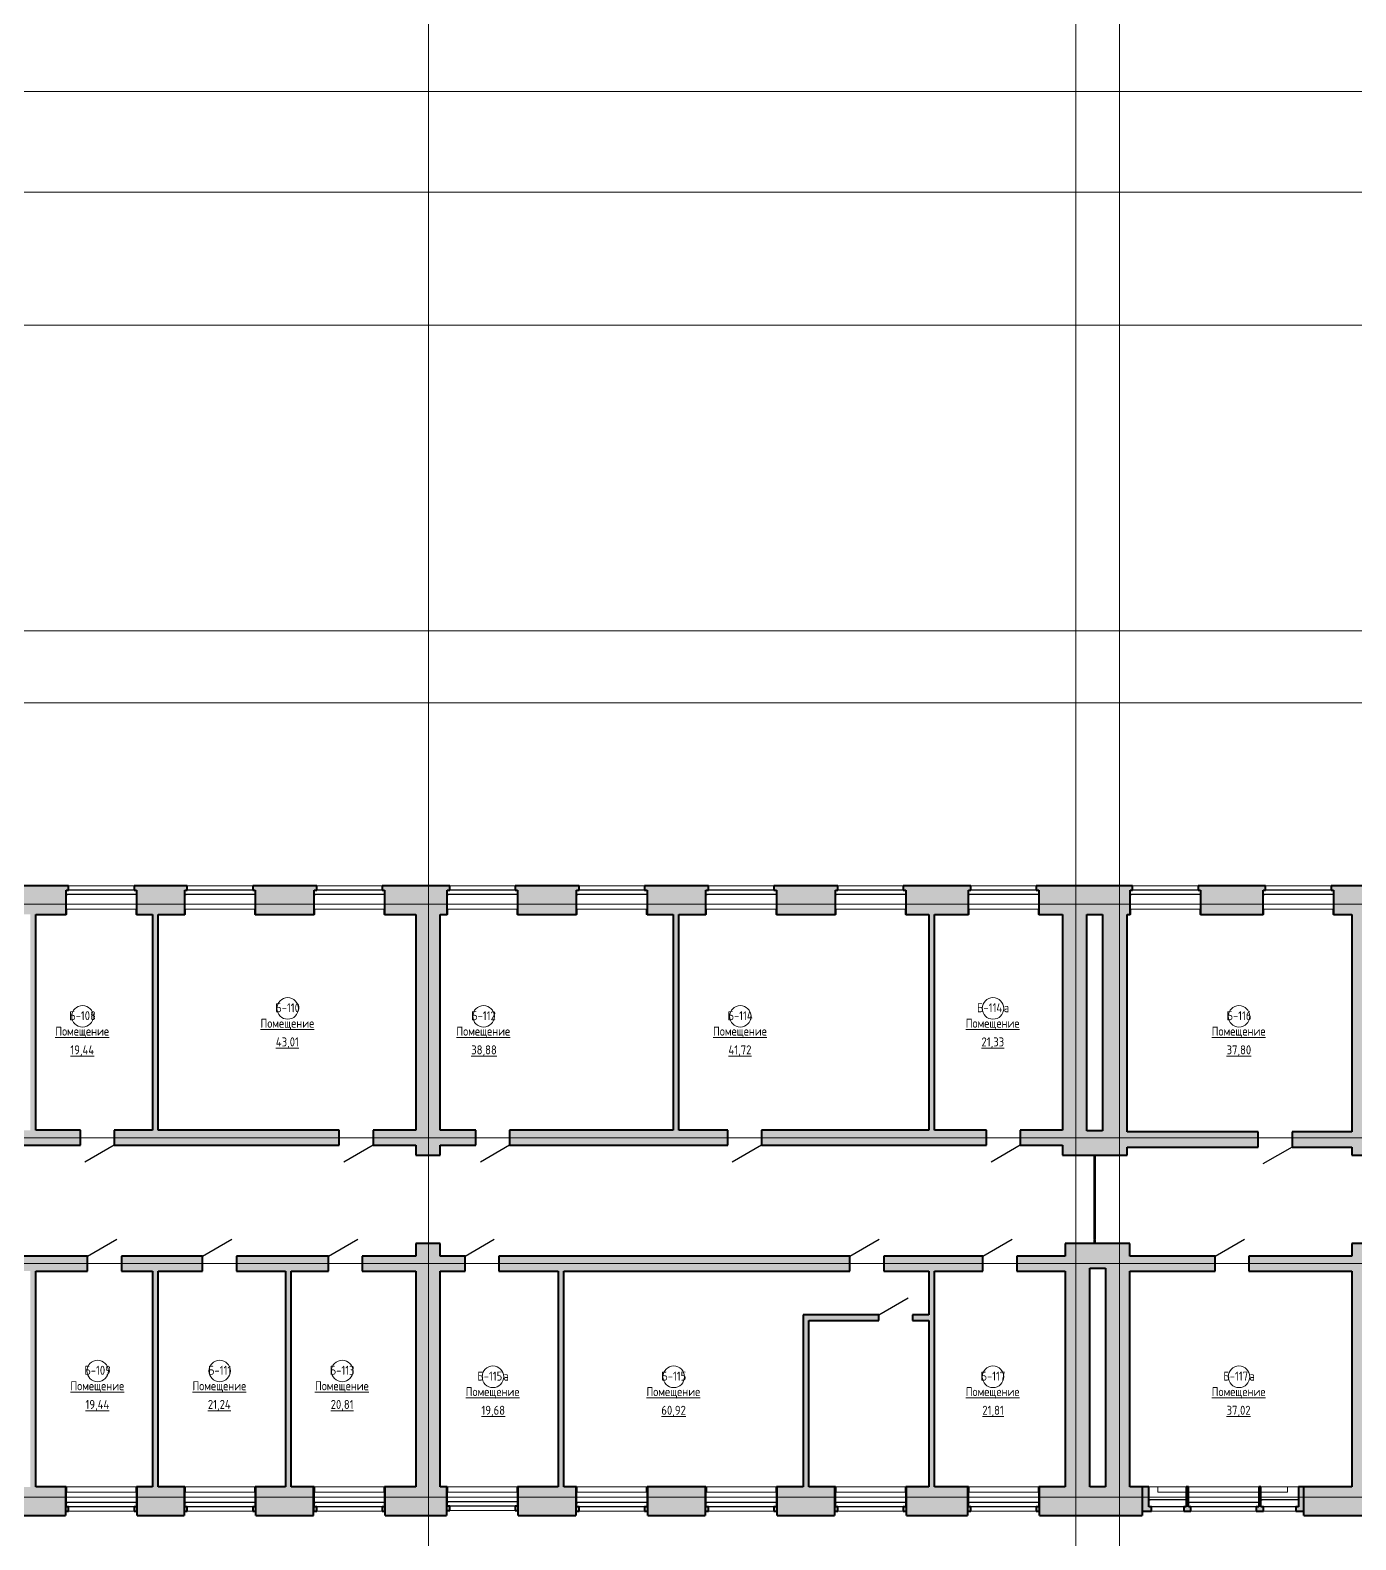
# Model space of a CAD drawing. Header units: millimetres. Extents: x -13853 to 411335, y -23261 to 161252.
# Drawn here: x 26251 to 63129, y 2102 to 44091 of the extents above; entities that cross this region are included whole.
import ezdxf

# ---------------------------------------------------------------- set-up
doc = ezdxf.new("R2010")
doc.units = ezdxf.units.MM
doc.linetypes.add('ADSK_Линия сетки', pattern=[21, 12, -3, 3, -3])
for name, color, linetype, lineweight in [('Двери', 7, 'Continuous', 18), ('Каркас_Импост', 7, 'Continuous', 30), ('Марки помещений', 7, 'Continuous', 18), ('Окна', 7, 'Continuous', 18), ('Оси', 7, 'Continuous', 9), ('Остекление', 7, 'Continuous', 30), ('Панель', 7, 'Continuous', 30), ('Стены', 7, 'Continuous', 18), ('Стены разрез', 7, 'Continuous', 40)]:
    doc.layers.add(name, color=color, linetype=linetype, lineweight=lineweight)
doc.styles.add('GOST Common_1', font='GOST Common.ttf', dxfattribs={"width": 0.9, "height": 250})

# ---------------------------------------------------------------- blocks, each defined once
blk = doc.blocks.new('ИРНИТУ-Окно-ГОСТ23166-99_4_2_Створки - 1920 x 2350-934199-001_Весь этаж')
at = {"layer": 'Каркас_Импост'}
for p, q in [((-1018.1, 220), (941.9, 220)), ((-1018.1, 220), (-1018.1, 100)), ((-1018.1, 220), (-983.1, 220)), ((-1018.1, 100), (941.9, 100)), ((-1018.1, 100), (-983.1, 100)), ((941.9, 220), (906.9, 220)), ((941.9, 100), (906.9, 100)), ((941.9, 220), (941.9, 100))]:
    blk.add_line(p, q, dxfattribs=at)
blk = doc.blocks.new('ИРНИТУ-Окно-ГОСТ23166-99_4_2_Створки - 1920 x 2350-287669-001_Весь этаж')
at = {"layer": 'Каркас_Импост'}
for p, q in [((-1018.1, 210), (941.9, 210)), ((-1018.1, 210), (-1018.1, 90)), ((-1018.1, 210), (-983.1, 210)), ((-1018.1, 90), (941.9, 90)), ((-1018.1, 90), (-983.1, 90)), ((941.9, 210), (906.9, 210)), ((941.9, 90), (906.9, 90)), ((941.9, 210), (941.9, 90))]:
    blk.add_line(p, q, dxfattribs=at)
blk = doc.blocks.new('ИРНИТУ-Окно-ГОСТ23166-99_2_1_Створка - 1000 x 2350-1081117-001_Весь этаж')
at = {"layer": 'Каркас_Импост'}
for p, q in [((-1018.1, 220), (21.9, 220)), ((-1018.1, 220), (-1018.1, 20)), ((-1018.1, 220), (-983.1, 220)), ((-1018.1, 20), (21.9, 20)), ((-1018.1, 20), (-983.1, 20)), ((21.9, 220), (-13.1, 220)), ((21.9, 20), (-13.1, 20)), ((21.9, 220), (21.9, 20))]:
    blk.add_line(p, q, dxfattribs=at)
blk = doc.blocks.new('ИРНИТУ_Дверь_Однопольная_ДеревяннаяВнутренняя_филенчатая - 900х2080 без верха-1341253-001_Весь этаж')
at = {"layer": 'Панель'}
blk.add_line((-470, 210), (344, 680), dxfattribs=at)
blk = doc.blocks.new('ИРНИТУ_Дверь_Однопольная_ДеревяннаяВнутренняя_филенчатая - 900х2080 без верха-1341261-001_Весь этаж')
at = {"layer": 'Панель'}
blk.add_line((-470, 80), (344, 550), dxfattribs=at)
blk = doc.blocks.new('ИРНИТУ-Окно-ГОСТ23166-99_4_2_Створки - 1920 x 2350-415137-001_Весь этаж')
at = {"layer": 'Каркас_Импост'}
for p, q in [((-1018.1, -160), (941.9, -160)), ((-1018.1, -280), (-1018.1, -160)), ((-1018.1, -160), (-983.1, -160)), ((-1018.1, -280), (941.9, -280)), ((-1018.1, -280), (-983.1, -280)), ((941.9, -160), (906.9, -160)), ((941.9, -280), (906.9, -280)), ((941.9, -280), (941.9, -160))]:
    blk.add_line(p, q, dxfattribs=at)
blk = doc.blocks.new('Противодымная перегородка Тип2 - Противодымная перегородка Тип2-1192279-001_Весь этаж')
at = {"layer": 'Каркас_Импост'}
for p, q in [((-1128, 25), (-1228, 25)), ((-1228, 25), (-1228, -25)), ((-1128, 10), (-1128, 25)), ((-1018, 25), (-1118, 25)), ((-1118, 25), (-1118, 10)), ((-1018, 10), (-1018, 25)), ((-5, 25), (-105, 25)), ((-105, 25), (-105, 10)), ((-5, -25), (-5, 25)), ((105, 25), (5, 25)), ((5, 25), (5, -25)), ((105, 10), (105, 25)), ((1118, 25), (1018, 25)), ((1018, 25), (1018, 10)), ((1118, 10), (1118, 25)), ((1228, 25), (1128, 25)), ((1128, 25), (1128, 10)), ((1228, -25), (1228, 25)), ((-1228, -25), (-1128, -25)), ((-1128, -25), (-1128, -10)), ((-1118, -10), (-1118, -25)), ((-1118, -25), (-1018, -25)), ((-1018, -25), (-1018, -10)), ((-105, -10), (-105, -25)), ((-105, -25), (-5, -25)), ((5, -25), (105, -25)), ((105, -25), (105, -10)), ((1018, -10), (1018, -25)), ((1018, -25), (1118, -25)), ((1118, -25), (1118, -10)), ((1128, -10), (1128, -25)), ((1128, -25), (1228, -25))]:
    blk.add_line(p, q, dxfattribs=at)
at = {"layer": 'Каркас_Импост', "lineweight": 18}
for p, q in [((-1018, 25), (-105, 25)), ((105, 25), (1018, 25)), ((-105, -25), (-1018, -25)), ((1018, -25), (105, -25))]:
    blk.add_line(p, q, dxfattribs=at)
at = {"layer": 'Остекление', "lineweight": 18}
for p, q in [((-1128, 10), (-50, 10)), ((-1128, 10), (-1128, -10)), ((-50, -10), (-50, 10)), ((50, 10), (1128, 10)), ((50, 10), (50, -10)), ((1128, -10), (1128, 10)), ((-50, -10), (-1128, -10)), ((1128, -10), (50, -10))]:
    blk.add_line(p, q, dxfattribs=at)
blk = doc.blocks.new('ADSK_Марка_Помещение - Номер Имя Площадь Площадь проемов-115235-001_Весь этаж')
at = {"layer": 'Марки помещений'}
blk.add_circle((0, 0), 3, dxfattribs=at)

msp = doc.modelspace()

# ---------------------------------------------------------------- hatches: boundary and pattern name
at = {"layer": 'Стены'}
h = msp.add_hatch(color=256, dxfattribs=at)
h.paths.add_polyline_path([(90341, 19495), (91001, 19495), (91001, 20175), (91071, 20175), (91071, 20295), (90271, 20295), (90271, 20175), (90341, 20175)], flags=0)
h.paths.add_polyline_path([(84741, 19495), (85251, 19495), (85251, 20175), (85321, 20175), (85321, 20295), (83641, 20295), (83641, 20175), (83711, 20175), (83711, 19495), (84581, 19495)], flags=0)
h.paths.add_polyline_path([(100866, 19495), (100866, 20295), (98016, 20295), (98016, 20175), (98086, 20175), (98086, 19495), (100206, 19495)], flags=0)
h.paths.add_polyline_path([(95346, 19495), (95346, 20175), (95416, 20175), (95416, 20295), (91971, 20295), (91971, 20175), (92041, 20175), (92041, 19495)], flags=0)
h.paths.add_polyline_path([(89301, 19495), (89301, 20175), (89371, 20175), (89371, 20295), (87141, 20295), (87141, 20175), (87211, 20175), (87211, 19495), (88601, 19495)], flags=0)
h.paths.add_polyline_path([(97046, 19495), (97046, 20175), (97116, 20175), (97116, 20295), (96316, 20295), (96316, 20175), (96386, 20175), (96386, 19495)], flags=0)
h.paths.add_polyline_path([(60551, 19495), (60551, 20175), (60621, 20175), (60621, 20295), (58741, 20295), (58741, 20175), (58811, 20175), (58811, 19495)], flags=0)
h.paths.add_polyline_path([(70651, 19495), (70651, 20175), (70721, 20175), (70721, 20295), (68941, 20295), (68941, 20175), (69011, 20175), (69011, 19495), (70054, 19495)], flags=0)
h.paths.add_polyline_path([(81696, 19495), (81751, 19495), (81751, 20175), (81821, 20175), (81821, 20295), (79941, 20295), (79941, 20175), (80011, 20175), (80011, 19495), (81016, 19495)], flags=0)
h.paths.add_polyline_path([(67051, 19495), (67051, 20175), (67121, 20175), (67121, 20295), (65541, 20295), (65541, 20175), (65611, 20175), (65611, 19495)], flags=0)
h.paths.add_polyline_path([(76311, 19495), (78051, 19495), (78051, 20175), (78121, 20175), (78121, 20295), (76241, 20295), (76241, 20175), (76311, 20175)], flags=0)
h.paths.add_polyline_path([(63651, 19495), (63651, 20175), (63721, 20175), (63721, 20295), (62441, 20295), (62441, 20175), (62511, 20175), (62511, 19495), (63016, 19495)], flags=0)
h.paths.add_polyline_path([(74351, 19495), (74351, 20175), (74421, 20175), (74421, 20295), (72541, 20295), (72541, 20175), (72611, 20175), (72611, 19495)], flags=0)
h.paths.add_polyline_path([(44138, 19495), (45051, 19495), (45051, 20175), (45121, 20175), (45121, 20295), (43341, 20295), (43341, 20175), (43411, 20175), (43411, 19495)], flags=0)
h.paths.add_polyline_path([(47011, 19495), (48651, 19495), (48651, 20175), (48721, 20175), (48721, 20295), (46941, 20295), (46941, 20175), (47011, 20175)], flags=0)
h.paths.add_polyline_path([(56766, 19495), (56851, 19495), (56851, 20175), (56921, 20175), (56921, 20295), (54241, 20295), (54241, 20175), (54311, 20175), (54311, 19495), (56086, 19495)], flags=0)
h.paths.add_polyline_path([(51251, 19495), (52351, 19495), (52351, 20175), (52421, 20175), (52421, 20295), (50541, 20295), (50541, 20175), (50611, 20175), (50611, 19495)], flags=0)
h.paths.add_polyline_path([(41451, 19495), (41451, 20175), (41521, 20175), (41521, 20295), (39741, 20295), (39741, 20175), (39811, 20175), (39811, 19495)], flags=0)
h.paths.add_polyline_path([(32511, 19495), (34151, 19495), (34151, 20175), (34221, 20175), (34221, 20295), (32441, 20295), (32441, 20175), (32511, 20175)], flags=0)
h.paths.add_polyline_path([(36978, 19495), (37851, 19495), (37851, 20175), (37921, 20175), (37921, 20295), (36041, 20295), (36041, 20175), (36111, 20175), (36111, 19495), (36298, 19495)], flags=0)
h.paths.add_polyline_path([(26251, 19495), (27251, 19495), (27251, 20175), (27321, 20175), (27321, 20295), (25641, 20295), (25641, 20175), (25711, 20175), (25711, 19495)], flags=0)
h.paths.add_polyline_path([(23639, 19495), (23751, 19495), (23751, 20175), (23821, 20175), (23821, 20295), (22241, 20295), (22241, 20175), (22311, 20175), (22311, 19495), (22801, 19495)], flags=0)
h.paths.add_polyline_path([(30551, 19495), (30551, 20175), (30621, 20175), (30621, 20295), (29141, 20295), (29141, 20175), (29211, 20175), (29211, 19495), (29811, 19495)], flags=0)
h.paths.add_polyline_path([(18626, 19495), (20351, 19495), (20351, 20175), (20421, 20175), (20421, 20295), (18626, 20295), (18626, 20135)], flags=0)
for points in [[(26251, 13495), (26411, 13495), (26411, 19495), (26251, 19495), (26251, 17027)], [(29651, 13495), (29811, 13495), (29811, 19495), (29651, 19495), (29651, 17027)], [(37658, 12796), (37658, 19495), (36978, 19495), (36978, 12796)], [(44138, 13495), (44298, 13495), (44298, 19495), (44138, 19495), (44138, 17027)], [(51251, 13495), (51411, 13495), (51411, 19495), (51251, 19495), (51251, 17027)], [(55646, 13476), (55646, 19495), (54966, 19495), (54966, 13476)], [(56086, 13476), (56766, 13476), (56766, 19495), (56086, 19495), (56086, 17027)], [(63016, 12796), (63696, 12796), (63696, 19495), (63016, 19495), (63016, 13027)], [(56766, 12796), (56766, 13476), (54966, 13476), (54966, 12796)], [(37658, 3575), (37658, 10340), (36978, 10340), (36978, 3575)], [(55046, 9660), (56846, 9660), (56846, 10340), (55046, 10340), (55046, 9995)], [(63016, 3575), (63651, 3575), (63651, 4035), (63696, 4035), (63696, 10340), (63016, 10340), (63016, 4593)], [(55046, 3575), (55726, 3575), (55726, 9660), (55046, 9660), (55046, 4593)], [(56846, 3575), (56846, 9660), (56166, 9660), (56166, 3575)], [(26251, 3575), (26411, 3575), (26411, 9575), (26251, 9575), (26251, 4593)], [(29651, 3575), (29811, 3575), (29811, 9575), (29651, 9575), (29651, 4593)], [(33351, 3575), (33511, 3575), (33511, 9575), (33351, 9575), (33351, 4593)], [(40938, 3575), (41098, 3575), (41098, 9575), (40938, 9575), (40938, 4593)], [(51411, 3575), (51411, 9575), (51251, 9575), (51251, 3575)], [(47751, 3575), (47911, 3575), (47911, 8200), (47751, 8200), (47751, 4593)]]:
    msp.add_hatch(color=256, dxfattribs=at).paths.add_polyline_path(points, flags=0)
h = msp.add_hatch(color=256, dxfattribs=at)
h.paths.add_polyline_path([(36298, 13075), (36978, 13075), (36978, 13495), (35788, 13495), (35788, 13075)], flags=0)
h.paths.add_polyline_path([(27648, 13075), (27648, 13495), (25188, 13495), (25188, 13075)], flags=0)
h.paths.add_polyline_path([(28588, 13075), (34848, 13075), (34848, 13495), (28588, 13495)], flags=0)
h.paths.add_polyline_path([(21791, 13075), (24248, 13075), (24248, 13495), (21791, 13495)], flags=0)
h.paths.add_polyline_path([(20851, 13075), (20851, 13495), (19651, 13495), (19651, 13075)], flags=0)
h = msp.add_hatch(color=256, dxfattribs=at)
h.paths.add_polyline_path([(46596, 13075), (52856, 13075), (52856, 13495), (46596, 13495)], flags=0)
h.paths.add_polyline_path([(54966, 13075), (54966, 13495), (53796, 13495), (53796, 13075)], flags=0)
h.paths.add_polyline_path([(45656, 13075), (45656, 13495), (39588, 13495), (39588, 13075), (44737, 13075)], flags=0)
h.paths.add_polyline_path([(38648, 13075), (38648, 13495), (37658, 13495), (37658, 13075)], flags=0)
h = msp.add_hatch(color=256, dxfattribs=at)
h.paths.add_polyline_path([(61356, 13027), (63016, 13027), (63016, 13447), (61356, 13447)], flags=0)
h.paths.add_polyline_path([(60416, 13027), (60416, 13447), (56766, 13447), (56766, 13027)], flags=0)
h = msp.add_hatch(color=256, dxfattribs=at)
h.paths.add_polyline_path([(36298, 9575), (36978, 9575), (36978, 9995), (35488, 9995), (35488, 9575)], flags=0)
h.paths.add_polyline_path([(31988, 9575), (34548, 9575), (34548, 9995), (31988, 9995)], flags=0)
h.paths.add_polyline_path([(31048, 9575), (31048, 9995), (28788, 9995), (28788, 9575), (29811, 9575)], flags=0)
h.paths.add_polyline_path([(25091, 9575), (27848, 9575), (27848, 9995), (25091, 9995)], flags=0)
h.paths.add_polyline_path([(22801, 9575), (24151, 9575), (24151, 9995), (21591, 9995), (21591, 9575), (22641, 9575)], flags=0)
h.paths.add_polyline_path([(19626, 9575), (20651, 9575), (20651, 9995), (19626, 9995), (19626, 9676)], flags=0)
h = msp.add_hatch(color=256, dxfattribs=at)
h.paths.add_polyline_path([(53696, 9575), (55046, 9575), (55046, 9995), (53696, 9995)], flags=0)
h.paths.add_polyline_path([(51411, 9575), (52756, 9575), (52756, 9995), (49996, 9995), (49996, 9575), (51251, 9575)], flags=0)
h.paths.add_polyline_path([(37658, 9575), (38348, 9575), (38348, 9995), (37658, 9995)], flags=0)
h.paths.add_polyline_path([(39288, 9575), (49056, 9575), (49056, 9995), (39288, 9995)], flags=0)
h = msp.add_hatch(color=256, dxfattribs=at)
h.paths.add_polyline_path([(63016, 9575), (63016, 9995), (60156, 9995), (60156, 9575), (61615, 9575)], flags=0)
h.paths.add_polyline_path([(59216, 9575), (59216, 9995), (56846, 9995), (56846, 9575)], flags=0)
h = msp.add_hatch(color=256, dxfattribs=at)
h.paths.add_polyline_path([(51251, 8200), (51251, 8360), (50801, 8360), (50801, 8200)], flags=0)
h.paths.add_polyline_path([(49861, 8200), (49861, 8360), (47751, 8360), (47751, 8200), (47911, 8200)], flags=0)
h = msp.add_hatch(color=256, dxfattribs=at)
h.paths.add_polyline_path([(90931, 2775), (92531, 2775), (92531, 3575), (90931, 3575)], flags=0)
h.paths.add_polyline_path([(94531, 2775), (96131, 2775), (96131, 3575), (94531, 3575)], flags=0)
h.paths.add_polyline_path([(100046, 2775), (100046, 3575), (98131, 3575), (98131, 2775), (99590, 2775)], flags=0)
h.paths.add_polyline_path([(87231, 2775), (88931, 2775), (88931, 3575), (87231, 3575)], flags=0)
h.paths.add_polyline_path([(74331, 2775), (74331, 3575), (72631, 3575), (72631, 2775), (74273, 2775)], flags=0)
h.paths.add_polyline_path([(70631, 2775), (70631, 3575), (69031, 3575), (69031, 2775), (70054, 2775)], flags=0)
h.paths.add_polyline_path([(76331, 2775), (78031, 2775), (78031, 3575), (76331, 3575)], flags=0)
h.paths.add_polyline_path([(65631, 2775), (67031, 2775), (67031, 3575), (65631, 3575)], flags=0)
h.paths.add_polyline_path([(85231, 2775), (85231, 3575), (83711, 3575), (83711, 3035), (83641, 3035), (83641, 2775)], flags=0)
h.paths.add_polyline_path([(81696, 2775), (81696, 3575), (80031, 3575), (80031, 2775)], flags=0)
h.paths.add_polyline_path([(43431, 2775), (45031, 2775), (45031, 3575), (43431, 3575)], flags=0)
h.paths.add_polyline_path([(61686, 2775), (63696, 2775), (63696, 3035), (63651, 3035), (63651, 3575), (61686, 3575)], flags=0)
h.paths.add_polyline_path([(57186, 2775), (57186, 3575), (54331, 3575), (54331, 2775)], flags=0)
h.paths.add_polyline_path([(48631, 2775), (48631, 3575), (47031, 3575), (47031, 2775)], flags=0)
h.paths.add_polyline_path([(50631, 2775), (52331, 2775), (52331, 3575), (50631, 3575)], flags=0)
h.paths.add_polyline_path([(32531, 2775), (34131, 2775), (34131, 3575), (32531, 3575)], flags=0)
h.paths.add_polyline_path([(41431, 2775), (41431, 3575), (39831, 3575), (39831, 2775), (40517, 2775)], flags=0)
h.paths.add_polyline_path([(37831, 2775), (37831, 3575), (36131, 3575), (36131, 2775), (36298, 2775)], flags=0)
h.paths.add_polyline_path([(23731, 2775), (23731, 3575), (22331, 3575), (22331, 2775), (23639, 2775)], flags=0)
h.paths.add_polyline_path([(25731, 2775), (27231, 2775), (27231, 3575), (25731, 3575)], flags=0)
h.paths.add_polyline_path([(30531, 2775), (30531, 3575), (29231, 3575), (29231, 2775)], flags=0)
h.paths.add_polyline_path([(18626, 2775), (20331, 2775), (20331, 3575), (17826, 3575), (17826, 2775)], flags=0)
h = msp.add_hatch(color=256, dxfattribs=at)
h.paths.add_polyline_path([(27231, 2895), (27321, 2895), (27321, 3015), (27251, 3015), (27251, 3575), (27231, 3575)], flags=0)
h.paths.add_polyline_path([(29141, 2895), (29231, 2895), (29231, 3575), (29211, 3575), (29211, 3015), (29141, 3015)], flags=0)
h = msp.add_hatch(color=256, dxfattribs=at)
h.paths.add_polyline_path([(30531, 2895), (30621, 2895), (30621, 3015), (30551, 3015), (30551, 3575), (30531, 3575)], flags=0)
h.paths.add_polyline_path([(32441, 2895), (32531, 2895), (32531, 3575), (32511, 3575), (32511, 3015), (32441, 3015)], flags=0)
h = msp.add_hatch(color=256, dxfattribs=at)
h.paths.add_polyline_path([(36131, 2895), (36131, 3575), (36111, 3575), (36111, 3015), (36041, 3015), (36041, 2895)], flags=0)
h.paths.add_polyline_path([(34221, 2895), (34221, 3015), (34151, 3015), (34151, 3575), (34131, 3575), (34131, 2895)], flags=0)
h = msp.add_hatch(color=256, dxfattribs=at)
h.paths.add_polyline_path([(39741, 2915), (39831, 2915), (39831, 3575), (39811, 3575), (39811, 3035), (39741, 3035)], flags=0)
h.paths.add_polyline_path([(37831, 2915), (37921, 2915), (37921, 3035), (37851, 3035), (37851, 3575), (37831, 3575)], flags=0)
h = msp.add_hatch(color=256, dxfattribs=at)
h.paths.add_polyline_path([(43431, 2895), (43431, 3575), (43411, 3575), (43411, 3015), (43341, 3015), (43341, 2895)], flags=0)
h.paths.add_polyline_path([(41521, 2895), (41521, 3015), (41451, 3015), (41451, 3575), (41431, 3575), (41431, 2895)], flags=0)
h = msp.add_hatch(color=256, dxfattribs=at)
h.paths.add_polyline_path([(47031, 2895), (47031, 3575), (47011, 3575), (47011, 3015), (46941, 3015), (46941, 2895)], flags=0)
h.paths.add_polyline_path([(45121, 2895), (45121, 3015), (45051, 3015), (45051, 3575), (45031, 3575), (45031, 2895)], flags=0)
h = msp.add_hatch(color=256, dxfattribs=at)
h.paths.add_polyline_path([(48631, 2895), (48721, 2895), (48721, 3015), (48651, 3015), (48651, 3575), (48631, 3575)], flags=0)
h.paths.add_polyline_path([(50541, 2895), (50631, 2895), (50631, 3575), (50611, 3575), (50611, 3015), (50541, 3015)], flags=0)
h = msp.add_hatch(color=256, dxfattribs=at)
h.paths.add_polyline_path([(52331, 2895), (52421, 2895), (52421, 3015), (52351, 3015), (52351, 3575), (52331, 3575)], flags=0)
h.paths.add_polyline_path([(54241, 2895), (54331, 2895), (54331, 3575), (54311, 3575), (54311, 3015), (54241, 3015)], flags=0)
h = msp.add_hatch(color=256, dxfattribs=at)
h.paths.add_polyline_path([(61615, 2895), (61686, 2895), (61686, 3575), (61531, 3575), (61531, 3015), (61461, 3015), (61461, 2895)], flags=0)
h.paths.add_polyline_path([(57186, 2895), (57441, 2895), (57441, 3015), (57371, 3015), (57371, 3575), (57186, 3575)], flags=0)
h.paths.add_polyline_path([(58341, 2895), (58541, 2895), (58541, 3015), (58471, 3015), (58471, 3575), (58411, 3575), (58411, 3015), (58341, 3015)], flags=0)
h.paths.add_polyline_path([(60361, 2895), (60561, 2895), (60561, 3015), (60491, 3015), (60491, 3575), (60431, 3575), (60431, 3015), (60361, 3015)], flags=0)

# ---------------------------------------------------------------- linework, layer by layer
at = {"layer": 'Оси', "linetype": 'ADSK_Линия сетки'}
for p, q in [((55336, 139245), (55336, -22443)), ((56556, 139245), (56556, -22443)), ((37336, 137955), (37336, -22443)), ((118410, 42385), (-13035, 42385)), ((105176, 39585), (-13035, 39585)), ((118043, 35885), (-13035, 35885)), ((155351, 27385), (-13035, 27385)), ((410517, 25385), (-13035, 25385)), ((-13035, 19785), (410517, 19785)), ((-13035, 13285), (410517, 13285)), ((-13035, 9785), (410517, 9785)), ((-13035, 3285), (410517, 3285))]:
    msp.add_line(p, q, dxfattribs=at)
at = {"layer": 'Стены'}
for p, q in [((27321, 20295), (29141, 20295)), ((30621, 20295), (32441, 20295)), ((34221, 20295), (36041, 20295)), ((37921, 20295), (39741, 20295)), ((41521, 20295), (43341, 20295)), ((45121, 20295), (46941, 20295)), ((48721, 20295), (50541, 20295)), ((52421, 20295), (54241, 20295)), ((56921, 20295), (58741, 20295)), ((60621, 20295), (62441, 20295)), ((27270, 19495), (27251, 19495)), ((27270, 19495), (27270, 19645)), ((27270, 19645), (29190, 19645)), ((29190, 19645), (29190, 19495)), ((29211, 19495), (29190, 19495)), ((30570, 19495), (30551, 19495)), ((30570, 19495), (30570, 19645)), ((30570, 19645), (32490, 19645)), ((32490, 19645), (32490, 19495)), ((32511, 19495), (32490, 19495)), ((34170, 19495), (34151, 19495)), ((34170, 19495), (34170, 19645)), ((34170, 19645), (36090, 19645)), ((36090, 19645), (36090, 19495)), ((36111, 19495), (36090, 19495)), ((37870, 19495), (37851, 19495)), ((37870, 19495), (37870, 19645)), ((37870, 19645), (39790, 19645)), ((39790, 19645), (39790, 19495)), ((39811, 19495), (39790, 19495)), ((41470, 19495), (41451, 19495)), ((41470, 19495), (41470, 19645)), ((41470, 19645), (43390, 19645)), ((43390, 19645), (43390, 19495)), ((43411, 19495), (43390, 19495)), ((45070, 19495), (45051, 19495)), ((45070, 19495), (45070, 19645)), ((45070, 19645), (46990, 19645)), ((46990, 19645), (46990, 19495)), ((47011, 19495), (46990, 19495)), ((48670, 19495), (48651, 19495)), ((48670, 19495), (48670, 19645)), ((48670, 19645), (50590, 19645)), ((50590, 19645), (50590, 19495)), ((50611, 19495), (50590, 19495)), ((52375, 19495), (52351, 19495)), ((52375, 19495), (52375, 19645)), ((52375, 19645), (54295, 19645)), ((54295, 19645), (54295, 19495)), ((54311, 19495), (54295, 19495)), ((56870, 19495), (56851, 19495)), ((56870, 19495), (56870, 19645)), ((56870, 19645), (58790, 19645)), ((58790, 19645), (58790, 19495)), ((58811, 19495), (58790, 19495)), ((60570, 19495), (60551, 19495)), ((60570, 19495), (60570, 19645)), ((60570, 19645), (62490, 19645)), ((62490, 19645), (62490, 19495)), ((62511, 19495), (62490, 19495)), ((27251, 3575), (29211, 3575)), ((27271, 3425), (27271, 3575)), ((29191, 3425), (27271, 3425)), ((29191, 3575), (29191, 3425)), ((30551, 3575), (32511, 3575)), ((30571, 3425), (30571, 3575)), ((32491, 3425), (30571, 3425)), ((32491, 3575), (32491, 3425)), ((34151, 3575), (36111, 3575)), ((34171, 3425), (34171, 3575)), ((36091, 3425), (34171, 3425)), ((36091, 3575), (36091, 3425)), ((37851, 3575), (39811, 3575)), ((37871, 3425), (37871, 3575)), ((39791, 3425), (37871, 3425)), ((39791, 3575), (39791, 3425)), ((41451, 3575), (43411, 3575)), ((41471, 3425), (41471, 3575)), ((43391, 3425), (41471, 3425)), ((43391, 3575), (43391, 3425)), ((45051, 3575), (47011, 3575)), ((45071, 3425), (45071, 3575)), ((46991, 3425), (45071, 3425)), ((46991, 3575), (46991, 3425)), ((48651, 3575), (50611, 3575)), ((48671, 3425), (48671, 3575)), ((50591, 3425), (48671, 3425)), ((50591, 3575), (50591, 3425)), ((52351, 3575), (54311, 3575)), ((52371, 3425), (52371, 3575)), ((54291, 3425), (52371, 3425)), ((54291, 3575), (54291, 3425)), ((57371, 3575), (58411, 3575)), ((57626, 3425), (57626, 3575)), ((58411, 3425), (57626, 3425)), ((58471, 3575), (60431, 3575)), ((60431, 3425), (58471, 3425)), ((60491, 3575), (61531, 3575)), ((61226, 3425), (60491, 3425)), ((61226, 3575), (61226, 3425)), ((29141, 2895), (27321, 2895)), ((32441, 2895), (30621, 2895)), ((36041, 2895), (34221, 2895)), ((39741, 2915), (37921, 2915)), ((43341, 2895), (41521, 2895)), ((46941, 2895), (45121, 2895)), ((50541, 2895), (48721, 2895)), ((54241, 2895), (52421, 2895)), ((58341, 2895), (57441, 2895)), ((60361, 2895), (58541, 2895)), ((61461, 2895), (60561, 2895))]:
    msp.add_line(p, q, dxfattribs=at)
at = {"layer": 'Стены разрез'}
for p, q in [((27321, 20295), (25641, 20295)), ((27251, 19495), (27251, 20175)), ((27251, 20175), (27321, 20175)), ((27321, 20175), (27321, 20295)), ((30621, 20295), (29141, 20295)), ((29141, 20295), (29141, 20175)), ((29141, 20175), (29211, 20175)), ((29211, 20175), (29211, 19495)), ((30551, 19495), (30551, 20175)), ((30551, 20175), (30621, 20175)), ((30621, 20175), (30621, 20295)), ((34221, 20295), (32441, 20295)), ((32441, 20295), (32441, 20175)), ((32441, 20175), (32511, 20175)), ((32511, 20175), (32511, 19495)), ((34151, 19495), (34151, 20175)), ((34151, 20175), (34221, 20175)), ((34221, 20175), (34221, 20295)), ((37921, 20295), (36041, 20295)), ((36041, 20295), (36041, 20175)), ((36041, 20175), (36111, 20175)), ((36111, 20175), (36111, 19495)), ((37851, 19495), (37851, 20175)), ((37851, 20175), (37921, 20175)), ((37921, 20175), (37921, 20295)), ((41521, 20295), (39741, 20295)), ((39741, 20295), (39741, 20175)), ((39741, 20175), (39811, 20175)), ((39811, 20175), (39811, 19495)), ((41451, 19495), (41451, 20175)), ((41451, 20175), (41521, 20175)), ((41521, 20175), (41521, 20295)), ((45121, 20295), (43341, 20295)), ((43341, 20295), (43341, 20175)), ((43341, 20175), (43411, 20175)), ((43411, 20175), (43411, 19495)), ((45051, 19495), (45051, 20175)), ((45051, 20175), (45121, 20175)), ((45121, 20175), (45121, 20295)), ((48721, 20295), (46941, 20295)), ((46941, 20295), (46941, 20175)), ((46941, 20175), (47011, 20175)), ((47011, 20175), (47011, 19495)), ((48651, 19495), (48651, 20175)), ((48651, 20175), (48721, 20175)), ((48721, 20175), (48721, 20295)), ((52421, 20295), (50541, 20295)), ((50541, 20295), (50541, 20175)), ((50541, 20175), (50611, 20175)), ((50611, 20175), (50611, 19495)), ((52351, 19495), (52351, 20175)), ((52351, 20175), (52421, 20175)), ((52421, 20175), (52421, 20295)), ((56921, 20295), (54241, 20295)), ((54241, 20295), (54241, 20175)), ((54241, 20175), (54311, 20175)), ((54311, 20175), (54311, 19495)), ((56851, 19495), (56851, 20175)), ((56851, 20175), (56921, 20175)), ((56921, 20175), (56921, 20295)), ((60621, 20295), (58741, 20295)), ((58741, 20295), (58741, 20175)), ((58741, 20175), (58811, 20175)), ((58811, 20175), (58811, 19495)), ((60551, 19495), (60551, 20175)), ((60551, 20175), (60621, 20175)), ((60621, 20175), (60621, 20295)), ((63721, 20295), (62441, 20295)), ((62441, 20295), (62441, 20175)), ((62441, 20175), (62511, 20175)), ((62511, 20175), (62511, 19495)), ((26411, 19495), (27251, 19495)), ((26411, 13495), (26411, 19495)), ((29211, 19495), (29651, 19495)), ((29651, 19495), (29651, 13495)), ((29811, 19495), (30551, 19495)), ((29811, 13495), (29811, 19495)), ((32511, 19495), (34151, 19495)), ((36111, 19495), (36978, 19495)), ((36978, 19495), (36978, 13495)), ((37658, 19495), (37851, 19495)), ((37658, 13495), (37658, 19495)), ((39811, 19495), (41451, 19495)), ((43411, 19495), (44138, 19495)), ((44138, 19495), (44138, 13495)), ((44298, 19495), (45051, 19495)), ((44298, 13495), (44298, 19495)), ((47011, 19495), (48651, 19495)), ((50611, 19495), (51251, 19495)), ((51251, 19495), (51251, 13495)), ((51411, 19495), (52351, 19495)), ((51411, 13495), (51411, 19495)), ((54311, 19495), (54966, 19495)), ((54966, 19495), (54966, 13495)), ((55646, 19495), (56086, 19495)), ((55646, 13476), (55646, 19495)), ((56086, 19495), (56086, 13476)), ((56766, 19495), (56851, 19495)), ((56766, 13447), (56766, 19495)), ((58811, 19495), (60551, 19495)), ((62511, 19495), (63016, 19495)), ((63016, 19495), (63016, 13447)), ((27648, 13495), (26411, 13495)), ((27648, 13075), (27648, 13495)), ((29651, 13495), (28588, 13495)), ((28588, 13495), (28588, 13075)), ((34848, 13495), (29811, 13495)), ((34848, 13075), (34848, 13495)), ((36978, 13495), (35788, 13495)), ((35788, 13495), (35788, 13075)), ((38648, 13495), (37658, 13495)), ((38648, 13075), (38648, 13495)), ((44138, 13495), (39588, 13495)), ((39588, 13495), (39588, 13075)), ((45656, 13495), (44298, 13495)), ((45656, 13075), (45656, 13495)), ((51251, 13495), (46596, 13495)), ((46596, 13495), (46596, 13075)), ((52856, 13495), (51411, 13495)), ((52856, 13075), (52856, 13495)), ((54966, 13495), (53796, 13495)), ((53796, 13495), (53796, 13075)), ((56086, 13476), (55646, 13476)), ((60416, 13447), (56766, 13447)), ((60416, 13027), (60416, 13447)), ((63016, 13447), (61356, 13447)), ((61356, 13447), (61356, 13027)), ((25188, 13075), (27648, 13075)), ((28588, 13075), (34848, 13075)), ((35788, 13075), (36978, 13075)), ((36978, 13075), (36978, 12796)), ((37658, 13075), (38648, 13075)), ((37658, 12796), (37658, 13075)), ((39588, 13075), (45656, 13075)), ((46596, 13075), (52856, 13075)), ((53796, 13075), (54966, 13075)), ((54966, 13075), (54966, 12796)), ((56766, 12796), (56766, 13027)), ((56766, 13027), (60416, 13027)), ((61356, 13027), (63016, 13027)), ((63016, 13027), (63016, 12796)), ((36978, 12796), (37658, 12796)), ((54966, 12796), (56766, 12796)), ((63016, 12796), (63696, 12796)), ((36978, 10340), (36978, 9995)), ((37658, 10340), (36978, 10340)), ((37658, 9995), (37658, 10340)), ((56846, 10340), (55046, 10340)), ((55046, 10340), (55046, 9995)), ((56846, 9995), (56846, 10340)), ((63016, 10340), (63016, 9995)), ((63696, 10340), (63016, 10340)), ((27848, 9995), (25091, 9995)), ((27848, 9575), (27848, 9995)), ((31048, 9995), (28788, 9995)), ((28788, 9995), (28788, 9575)), ((31048, 9575), (31048, 9995)), ((34548, 9995), (31988, 9995)), ((31988, 9995), (31988, 9575)), ((34548, 9575), (34548, 9995)), ((36978, 9995), (35488, 9995)), ((35488, 9995), (35488, 9575)), ((38348, 9995), (37658, 9995)), ((38348, 9575), (38348, 9995)), ((49056, 9995), (39288, 9995)), ((39288, 9995), (39288, 9575)), ((49056, 9575), (49056, 9995)), ((52756, 9995), (49996, 9995)), ((49996, 9995), (49996, 9575)), ((52756, 9575), (52756, 9995)), ((55046, 9995), (53696, 9995)), ((53696, 9995), (53696, 9575)), ((55726, 3575), (55726, 9660)), ((55726, 9660), (56166, 9660)), ((56166, 9660), (56166, 3575)), ((59216, 9995), (56846, 9995)), ((59216, 9575), (59216, 9995)), ((63016, 9995), (60156, 9995)), ((60156, 9995), (60156, 9575)), ((26411, 9575), (27848, 9575)), ((26411, 3575), (26411, 9575)), ((28788, 9575), (29651, 9575)), ((29651, 9575), (29651, 3575)), ((29811, 9575), (31048, 9575)), ((29811, 3575), (29811, 9575)), ((31988, 9575), (33351, 9575)), ((33351, 9575), (33351, 3575)), ((33511, 9575), (34548, 9575)), ((33511, 3575), (33511, 9575)), ((35488, 9575), (36978, 9575)), ((36978, 9575), (36978, 3575)), ((37658, 9575), (38348, 9575)), ((37658, 3575), (37658, 9575)), ((39288, 9575), (40938, 9575)), ((40938, 9575), (40938, 3575)), ((41098, 9575), (49056, 9575)), ((41098, 3575), (41098, 9575)), ((49996, 9575), (51251, 9575)), ((51251, 9575), (51251, 8360)), ((51411, 9575), (52756, 9575)), ((51411, 3575), (51411, 9575)), ((53696, 9575), (55046, 9575)), ((55046, 9575), (55046, 3575)), ((56846, 3575), (56846, 9575)), ((56846, 9575), (59216, 9575)), ((60156, 9575), (63016, 9575)), ((63016, 9575), (63016, 3575)), ((47751, 8360), (47751, 3575)), ((49861, 8360), (47751, 8360)), ((47911, 3575), (47911, 8200)), ((47911, 8200), (49861, 8200)), ((49861, 8200), (49861, 8360)), ((51251, 8360), (50801, 8360)), ((50801, 8360), (50801, 8200)), ((50801, 8200), (51251, 8200)), ((51251, 8200), (51251, 3575)), ((27251, 3575), (26411, 3575)), ((27231, 3575), (27231, 2775)), ((27251, 3015), (27251, 3575)), ((29651, 3575), (29211, 3575)), ((29211, 3575), (29211, 3015)), ((29231, 2775), (29231, 3575)), ((30551, 3575), (29811, 3575)), ((30531, 3575), (30531, 2775)), ((30551, 3015), (30551, 3575)), ((33351, 3575), (32511, 3575)), ((32511, 3575), (32511, 3015)), ((32531, 2775), (32531, 3575)), ((34151, 3575), (33511, 3575)), ((34131, 2775), (34131, 3575)), ((34131, 3575), (34131, 2895)), ((34151, 3015), (34151, 3575)), ((36978, 3575), (36111, 3575)), ((36111, 3575), (36111, 3015)), ((36131, 2775), (36131, 3575)), ((37851, 3575), (37658, 3575)), ((37831, 3575), (37831, 2775)), ((37851, 3035), (37851, 3575)), ((40938, 3575), (39811, 3575)), ((39811, 3575), (39811, 3035)), ((39831, 2775), (39831, 3575)), ((41451, 3575), (41098, 3575)), ((41431, 3575), (41431, 2775)), ((41451, 3015), (41451, 3575)), ((45051, 3575), (43411, 3575)), ((43411, 3575), (43411, 3015)), ((43431, 2775), (43431, 3575)), ((45031, 3575), (45031, 2775)), ((45051, 3015), (45051, 3575)), ((47751, 3575), (47011, 3575)), ((47011, 3575), (47011, 3015)), ((47031, 2775), (47031, 3575)), ((48651, 3575), (47911, 3575)), ((48631, 3575), (48631, 2775)), ((48651, 3015), (48651, 3575)), ((51251, 3575), (50611, 3575)), ((50611, 3575), (50611, 3015)), ((50631, 2775), (50631, 3575)), ((52351, 3575), (51411, 3575)), ((52331, 3575), (52331, 2775)), ((52351, 3015), (52351, 3575)), ((55046, 3575), (54311, 3575)), ((54311, 3575), (54311, 3015)), ((54331, 2775), (54331, 3575)), ((56166, 3575), (55726, 3575)), ((57371, 3575), (56846, 3575)), ((57186, 3575), (57186, 2775)), ((57371, 3015), (57371, 3575)), ((58471, 3575), (58411, 3575)), ((58411, 3575), (58411, 3015)), ((58471, 3015), (58471, 3575)), ((60491, 3575), (60431, 3575)), ((60431, 3575), (60431, 3015)), ((60491, 3015), (60491, 3575)), ((63016, 3575), (61531, 3575)), ((61531, 3575), (61531, 3015)), ((61686, 2775), (61686, 3575)), ((27321, 3015), (27251, 3015)), ((27321, 2895), (27321, 3015)), ((29211, 3015), (29141, 3015)), ((29141, 3015), (29141, 2895)), ((30621, 3015), (30551, 3015)), ((30621, 2895), (30621, 3015)), ((32511, 3015), (32441, 3015)), ((32441, 3015), (32441, 2895)), ((34221, 3015), (34151, 3015)), ((34221, 2895), (34221, 3015)), ((36111, 3015), (36041, 3015)), ((36041, 3015), (36041, 2895)), ((37921, 3035), (37851, 3035)), ((37921, 2915), (37921, 3035)), ((39811, 3035), (39741, 3035)), ((39741, 3035), (39741, 2915)), ((41521, 3015), (41451, 3015)), ((41521, 2895), (41521, 3015)), ((43411, 3015), (43341, 3015)), ((43341, 3015), (43341, 2895)), ((45121, 3015), (45051, 3015)), ((45121, 2895), (45121, 3015)), ((47011, 3015), (46941, 3015)), ((46941, 3015), (46941, 2895)), ((48721, 3015), (48651, 3015)), ((48721, 2895), (48721, 3015)), ((50611, 3015), (50541, 3015)), ((50541, 3015), (50541, 2895)), ((52421, 3015), (52351, 3015)), ((52421, 2895), (52421, 3015)), ((54311, 3015), (54241, 3015)), ((54241, 3015), (54241, 2895)), ((57441, 3015), (57371, 3015)), ((57441, 2895), (57441, 3015)), ((58411, 3015), (58341, 3015)), ((58341, 3015), (58341, 2895)), ((58541, 3015), (58471, 3015)), ((58541, 2895), (58541, 3015)), ((60431, 3015), (60361, 3015)), ((60361, 3015), (60361, 2895)), ((60561, 3015), (60491, 3015)), ((60561, 2895), (60561, 3015)), ((61531, 3015), (61461, 3015)), ((61461, 3015), (61461, 2895)), ((25731, 2775), (27231, 2775)), ((27231, 2895), (27321, 2895)), ((29141, 2895), (29231, 2895)), ((29231, 2775), (30531, 2775)), ((30531, 2895), (30621, 2895)), ((32441, 2895), (32531, 2895)), ((32531, 2775), (34131, 2775)), ((34131, 2895), (34221, 2895)), ((36041, 2895), (36131, 2895)), ((36131, 2775), (37831, 2775)), ((37831, 2915), (37921, 2915)), ((39741, 2915), (39831, 2915)), ((39831, 2775), (41431, 2775)), ((41431, 2895), (41521, 2895)), ((43341, 2895), (43431, 2895)), ((43431, 2775), (45031, 2775)), ((45031, 2895), (45121, 2895)), ((46941, 2895), (47031, 2895)), ((47031, 2775), (48631, 2775)), ((48631, 2895), (48721, 2895)), ((50541, 2895), (50631, 2895)), ((50631, 2775), (52331, 2775)), ((52331, 2895), (52421, 2895)), ((54241, 2895), (54331, 2895)), ((54331, 2775), (57186, 2775)), ((57186, 2895), (57441, 2895)), ((58341, 2895), (58541, 2895)), ((60361, 2895), (60561, 2895)), ((61461, 2895), (61686, 2895)), ((61686, 2775), (63696, 2775))]:
    msp.add_line(p, q, dxfattribs=at)

# ---------------------------------------------------------------- block references
at = {"layer": 'Двери'}
for name, p, rotation in [('ИРНИТУ_Дверь_Однопольная_ДеревяннаяВнутренняя_филенчатая - 900х2080 без верха-1341253-001_Весь этаж', (28118, 13285), 180), ('ИРНИТУ_Дверь_Однопольная_ДеревяннаяВнутренняя_филенчатая - 900х2080 без верха-1341253-001_Весь этаж', (35318, 13285), 180), ('ИРНИТУ_Дверь_Однопольная_ДеревяннаяВнутренняя_филенчатая - 900х2080 без верха-1341253-001_Весь этаж', (39118, 13285), 180), ('ИРНИТУ_Дверь_Однопольная_ДеревяннаяВнутренняя_филенчатая - 900х2080 без верха-1341253-001_Весь этаж', (46126, 13285), 180), ('ИРНИТУ_Дверь_Однопольная_ДеревяннаяВнутренняя_филенчатая - 900х2080 без верха-1341253-001_Весь этаж', (53326, 13285), 180), ('ИРНИТУ_Дверь_Однопольная_ДеревяннаяВнутренняя_филенчатая - 900х2080 без верха-1341253-001_Весь этаж', (60886, 13237), 180), ('Противодымная перегородка Тип2 - Противодымная перегородка Тип2-1192279-001_Весь этаж', (55866, 11568), 270)]:
    msp.add_blockref(name, p, dxfattribs=dict(at, rotation=rotation))
for name, p in [('ИРНИТУ_Дверь_Однопольная_ДеревяннаяВнутренняя_филенчатая - 900х2080 без верха-1341253-001_Весь этаж', (28318, 9785)), ('ИРНИТУ_Дверь_Однопольная_ДеревяннаяВнутренняя_филенчатая - 900х2080 без верха-1341253-001_Весь этаж', (31518, 9785)), ('ИРНИТУ_Дверь_Однопольная_ДеревяннаяВнутренняя_филенчатая - 900х2080 без верха-1341253-001_Весь этаж', (35018, 9785)), ('ИРНИТУ_Дверь_Однопольная_ДеревяннаяВнутренняя_филенчатая - 900х2080 без верха-1341253-001_Весь этаж', (38818, 9785)), ('ИРНИТУ_Дверь_Однопольная_ДеревяннаяВнутренняя_филенчатая - 900х2080 без верха-1341253-001_Весь этаж', (49526, 9785)), ('ИРНИТУ_Дверь_Однопольная_ДеревяннаяВнутренняя_филенчатая - 900х2080 без верха-1341253-001_Весь этаж', (53226, 9785)), ('ИРНИТУ_Дверь_Однопольная_ДеревяннаяВнутренняя_филенчатая - 900х2080 без верха-1341253-001_Весь этаж', (59686, 9785)), ('ИРНИТУ_Дверь_Однопольная_ДеревяннаяВнутренняя_филенчатая - 900х2080 без верха-1341261-001_Весь этаж', (50331, 8280))]:
    msp.add_blockref(name, p, dxfattribs=at)
at = {"layer": 'Марки помещений', "xscale": 99.99999999999993, "yscale": 99.99999999999993, "zscale": 99.99999999999993}
for p in [(27707, 16662), (33415, 16882), (38865, 16662), (46006, 16662), (53036, 16882), (59879, 16662), (28127, 6798), (31522, 6798), (34931, 6798), (39124, 6636), (44154, 6636), (53036, 6636), (59879, 6636)]:
    msp.add_blockref('ADSK_Марка_Помещение - Номер Имя Площадь Площадь проемов-115235-001_Весь этаж', p, dxfattribs=at)
at = {"layer": 'Окна', "rotation": 180}
for name, p in [('ИРНИТУ-Окно-ГОСТ23166-99_4_2_Створки - 1920 x 2350-415137-001_Весь этаж', (28193, 19895)), ('ИРНИТУ-Окно-ГОСТ23166-99_4_2_Створки - 1920 x 2350-415137-001_Весь этаж', (31493, 19895)), ('ИРНИТУ-Окно-ГОСТ23166-99_4_2_Створки - 1920 x 2350-415137-001_Весь этаж', (35093, 19895)), ('ИРНИТУ-Окно-ГОСТ23166-99_4_2_Створки - 1920 x 2350-415137-001_Весь этаж', (38793, 19895)), ('ИРНИТУ-Окно-ГОСТ23166-99_4_2_Створки - 1920 x 2350-415137-001_Весь этаж', (42393, 19895)), ('ИРНИТУ-Окно-ГОСТ23166-99_4_2_Створки - 1920 x 2350-415137-001_Весь этаж', (45993, 19895)), ('ИРНИТУ-Окно-ГОСТ23166-99_4_2_Створки - 1920 x 2350-415137-001_Весь этаж', (49593, 19895)), ('ИРНИТУ-Окно-ГОСТ23166-99_4_2_Створки - 1920 x 2350-415137-001_Весь этаж', (53293, 19895)), ('ИРНИТУ-Окно-ГОСТ23166-99_4_2_Створки - 1920 x 2350-415137-001_Весь этаж', (57793, 19895)), ('ИРНИТУ-Окно-ГОСТ23166-99_4_2_Створки - 1920 x 2350-415137-001_Весь этаж', (61493, 19895)), ('ИРНИТУ-Окно-ГОСТ23166-99_4_2_Створки - 1920 x 2350-934199-001_Весь этаж', (28193, 3235)), ('ИРНИТУ-Окно-ГОСТ23166-99_4_2_Створки - 1920 x 2350-934199-001_Весь этаж', (31493, 3235)), ('ИРНИТУ-Окно-ГОСТ23166-99_4_2_Створки - 1920 x 2350-934199-001_Весь этаж', (35093, 3235)), ('ИРНИТУ-Окно-ГОСТ23166-99_4_2_Створки - 1920 x 2350-287669-001_Весь этаж', (38793, 3245)), ('ИРНИТУ-Окно-ГОСТ23166-99_4_2_Створки - 1920 x 2350-934199-001_Весь этаж', (42393, 3235)), ('ИРНИТУ-Окно-ГОСТ23166-99_4_2_Створки - 1920 x 2350-934199-001_Весь этаж', (45993, 3235)), ('ИРНИТУ-Окно-ГОСТ23166-99_4_2_Створки - 1920 x 2350-934199-001_Весь этаж', (49593, 3235)), ('ИРНИТУ-Окно-ГОСТ23166-99_4_2_Створки - 1920 x 2350-934199-001_Весь этаж', (53293, 3235)), ('ИРНИТУ-Окно-ГОСТ23166-99_2_1_Створка - 1000 x 2350-1081117-001_Весь этаж', (57393, 3235)), ('ИРНИТУ-Окно-ГОСТ23166-99_4_2_Створки - 1920 x 2350-934199-001_Весь этаж', (59413, 3235)), ('ИРНИТУ-Окно-ГОСТ23166-99_2_1_Створка - 1000 x 2350-1081117-001_Весь этаж', (60513, 3235))]:
    msp.add_blockref(name, p, dxfattribs=at)

# ---------------------------------------------------------------- texts
at = {"layer": 'Марки помещений', "lineweight": 9, "char_height": 250, "attachment_point": 1, "style": 'GOST Common_1'}
for s, insert, width in [('\\fGOST Common|b0|i0|c204|p34|;\\W.9;Б', (27336, 16805), 216.46), ('-108', (27515, 16805), 721.52), ('\\fGOST Common|b0|i0|c204|p34|;\\W.9;Б', (33068, 17026), 216.46), ('-110', (33247, 17026), 663.8), ('\\fGOST Common|b0|i0|c204|p34|;\\W.9;Б', (38518, 16805), 216.46), ('-112', (38697, 16805), 663.8), ('\\fGOST Common|b0|i0|c204|p34|;\\W.9;Б', (45651, 16805), 216.46), ('-114', (45829, 16805), 685.44), ('\\fGOST Common|b0|i0|c204|p34|;\\W.9;Б', (52591, 17026), 216.46), ('-114', (52770, 17026), 685.44), ('\\fGOST Common|b0|i0|c204|p34|;\\W.9;а', (53335, 17026), 216.46), ('\\fGOST Common|b0|i0|c204|p34|;\\W.9;Б', (59532, 16805), 216.46), ('-116', (59711, 16805), 663.8), ('\\LПомещение', (32658, 16595), 1875.95), ('\\LПомещение', (52278, 16595), 1875.95), ('\\LПомещение', (26949, 16374), 1875.95), ('\\L43,01', (33086, 16076), 836.96), ('\\LПомещение', (38107, 16374), 1875.95), ('\\LПомещение', (45248, 16374), 1875.95), ('\\L21,33', (52716, 16076), 815.32), ('\\LПомещение', (59121, 16374), 1875.95), ('\\L19,44', (27369, 15855), 858.61), ('\\L38,88', (38521, 15855), 873.04), ('\\L41,72', (45677, 15855), 836.96), ('\\L37,80', (59535, 15855), 873.04), ('\\fGOST Common|b0|i0|c204|p34|;\\W.9;Б', (27757, 6942), 216.46), ('-109', (27936, 6942), 721.52), ('\\fGOST Common|b0|i0|c204|p34|;\\W.9;Б', (31200, 6942), 216.46), ('-111', (31378, 6942), 606.08), ('\\fGOST Common|b0|i0|c204|p34|;\\W.9;Б', (34584, 6942), 216.46), ('-113', (34763, 6942), 663.8), ('\\fGOST Common|b0|i0|c204|p34|;\\W.9;Б', (38689, 6780), 216.46), ('-115', (38867, 6780), 663.8), ('\\fGOST Common|b0|i0|c204|p34|;\\W.9;Б', (43807, 6780), 216.46), ('-115', (43986, 6780), 663.8), ('\\fGOST Common|b0|i0|c204|p34|;\\W.9;Б', (52689, 6780), 216.46), ('-117', (52868, 6780), 663.8), ('\\fGOST Common|b0|i0|c204|p34|;\\W.9;Б', (59443, 6780), 216.46), ('-117', (59622, 6780), 663.8), ('\\LПомещение', (27370, 6510), 1875.95), ('\\LПомещение', (30765, 6510), 1875.95), ('\\LПомещение', (34174, 6510), 1875.95), ('\\LПомещение', (38367, 6348), 1875.95), ('\\fGOST Common|b0|i0|c204|p34|;\\W.9;а', (39415, 6780), 216.46), ('\\LПомещение', (43396, 6348), 1875.95), ('\\LПомещение', (52278, 6348), 1875.95), ('\\LПомещение', (59121, 6348), 1875.95), ('\\fGOST Common|b0|i0|c204|p34|;\\W.9;а', (60169, 6780), 216.46), ('\\L19,44', (27790, 5992), 858.61), ('\\L21,24', (31194, 5992), 836.96), ('\\L20,81', (34611, 5992), 815.32), ('\\L19,68', (38805, 5830), 815.32), ('\\L60,92', (43810, 5830), 873.04), ('\\L21,81', (52740, 5830), 757.59), ('\\L37,02', (59535, 5830), 873.04)]:
    msp.add_mtext(s, dxfattribs=dict(at, insert=insert, width=width))

doc.saveas('drawing.dxf')
